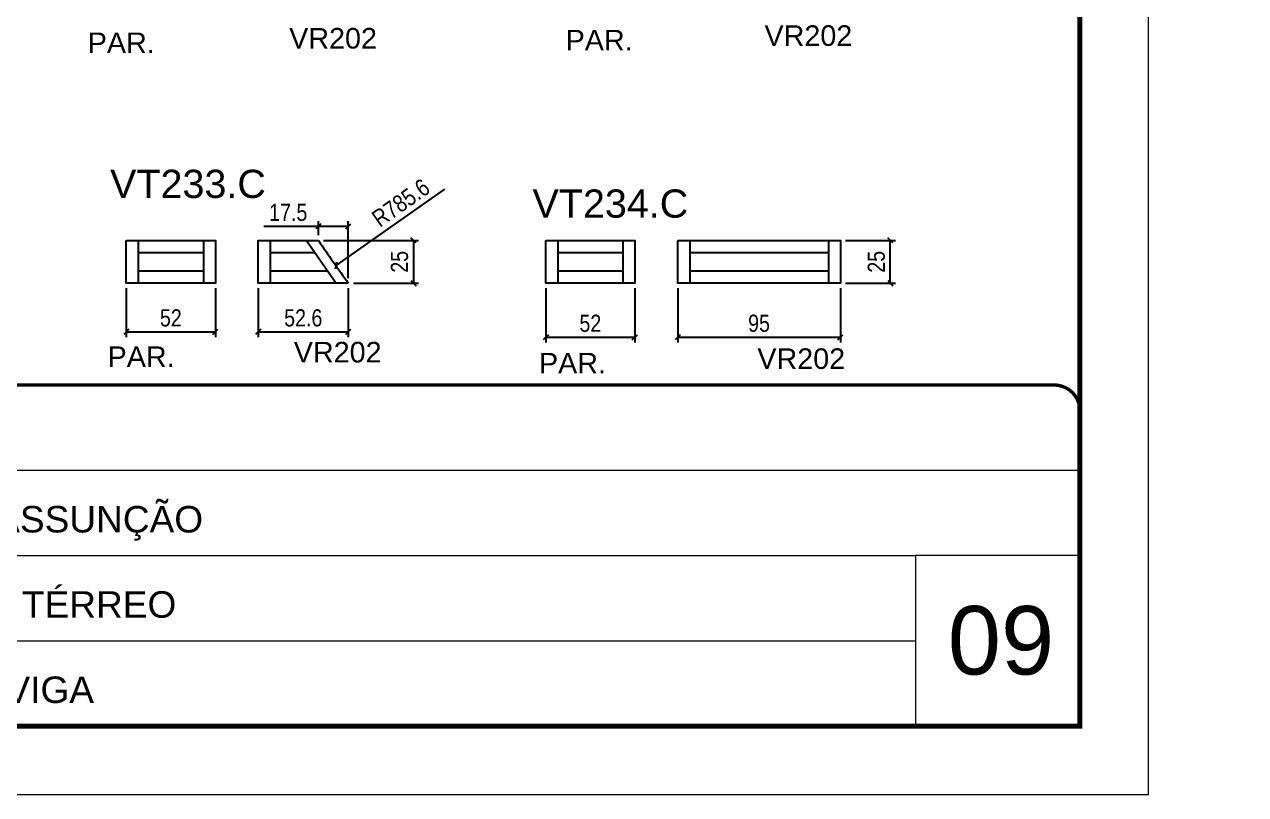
# Model space of a CAD drawing. Extents: x 5442 to 11695, y -218 to 3129.
# Drawn here: x 6271 to 6984, y -218 to 232 of the extents above; entities that cross this region are included whole.
import ezdxf

# ---------------------------------------------------------------- set-up
doc = ezdxf.new("R2010")
doc.units = 0
doc.linetypes.add('CONTINUO', pattern=[0])
doc.linetypes.add('DASHED', pattern=[0.75, 0.5, -0.25])
for name, color, linetype in [('5', 5, 'Continuous'), ('Cotas', 1, 'Continuous'), ('NOMENCLATURA', 7, 'Continuous'), ('Painéis', 200, 'Continuous'), ('SARR_2.2x7', 40, 'Continuous')]:
    doc.layers.add(name, color=color, linetype=linetype)
for name, color, linetype, lineweight in [('CARIMBO', 255, 'Continuous', 9), ('Escoras', 2, 'Continuous', 25), ('Folhas', 255, 'Continuous', 9), ('SARRAFO DE PRESSAO', 251, 'DASHED', 9)]:
    doc.layers.add(name, color=color, linetype=linetype, lineweight=lineweight)
doc.styles.add('ARIAL', font='arial.ttf')
doc.styles.add('COTA TECNICA-50', font='techl___.ttf', dxfattribs={"height": 10})
doc.styles.get("Standard").update_dxf_attribs({"font": 'arial.ttf'})
doc.dimstyles.new('COTA PAINEL-50', dxfattribs={"dimtxt": 10, "dimasz": 3, "dimexe": 3, "dimexo": 3, "dimgap": 3, "dimtad": 1, "dimdec": 1, "dimzin": 12, "dimdsep": 46, "dimtxsty": 'COTA TECNICA-50', "dimblk1": 'OBLIQUE', "dimblk2": 'OBLIQUE', "dimsah": 1, "dimcen": 0.9, "dimclrd": 4, "dimclre": 4, "dimclrt": 240, "dimadec": 1, "dimazin": 3, "dimtfac": 1, "dimtdec": 1, "dimtmove": 0, "dimatfit": 3, "dimfxl": 1, "dimtolj": 1, "dimtzin": 12, "dimarcsym": 0})

# ---------------------------------------------------------------- blocks, each defined once
blk = doc.blocks.new('9999999999')
at = {"color": 30, "linetype": 'CONTINUO'}
for p, q in [((98564.56, 34379.64), (99583.98, 34379.64)), ((98564.56, 34329.83), (99487.98, 34329.83)), ((99583.98, 34329.83), (99487.98, 34329.83)), ((99487.98, 34329.83), (99487.98, 34230.21)), ((98564.56, 34280.02), (99487.98, 34280.02))]:
    blk.add_line(p, q, dxfattribs=at)
at = {"color": 30, "linetype": 'CONTINUO', "const_width": 2}
blk.add_lwpolyline([(99583.98, 34230.21), (99583.98, 34414.45, 0.414214), (99568.98, 34429.45), (98228.98, 34429.45, 0.414214), (98213.98, 34414.45), (98213.98, 34245.21, 0.414214), (98228.98, 34230.21), (99583.98, 34230.21)], format="xyb", dxfattribs=at)
at = {"layer": 'Folhas'}
blk.add_lwpolyline([(98138.98, 34190.21), (99623.98, 34190.21), (99623.98, 35240.21), (98138.98, 35240.21)], close=True, dxfattribs=at)
at = {"layer": 'Folhas', "color": 30, "const_width": 3}
blk.add_lwpolyline([(98213.98, 34230.21), (99583.98, 34230.21), (99583.98, 35200.21), (98213.98, 35200.21)], close=True, dxfattribs=at)
at = {"color": 7, "linetype": 'Continuous', "ltscale": 5, "style": 'ARIAL'}
for s, p in [('HOSPITAL ASSUNÇÃO', (98837.68, 34343.32)), ('TRECHO 3 - TÉRREO', (98837.68, 34293.51)), ('FUNDO DE VIGA', (98837.68, 34243.7))]:
    blk.add_text(s, height=15.4829, dxfattribs=at).set_placement(p)
blk = doc.blocks.new('_Oblique')
at = {"color": 0, "linetype": 'ByBlock', "lineweight": -2}
blk.add_line((-0.5, -0.5), (0.5, 0.5), dxfattribs=at)
blk = doc.blocks.new('*D1393')
at = {"layer": 'Cotas', "color": 4, "linetype": 'ByBlock', "lineweight": -2, "transparency": 16777216}
for p, q in [((6330.07, 77.64), (6330.07, 49.2)), ((6382.07, 77.64), (6382.07, 49.2)), ((6330.07, 52.2), (6382.07, 52.2))]:
    blk.add_line(p, q, dxfattribs=at)
at = {"layer": 'Defpoints', "color": 0, "linetype": 'ByBlock', "transparency": 16777216}
for p in [(6330.07, 80.64), (6382.07, 80.64), (6382.07, 52.2)]:
    blk.add_point(p, dxfattribs=at)
at = {"layer": 'Cotas', "color": 4, "linetype": 'ByBlock', "lineweight": -2, "transparency": 16777216, "xscale": 3, "yscale": 3, "zscale": 3, "rotation": 180}
blk.add_blockref('_Oblique', (6330.07, 52.2), dxfattribs=at)
at = {"layer": 'Cotas', "color": 4, "linetype": 'ByBlock', "lineweight": -2, "transparency": 16777216, "xscale": 3, "yscale": 3, "zscale": 3}
blk.add_blockref('_Oblique', (6382.07, 52.2), dxfattribs=at)
at = {"layer": 'Cotas', "color": 240, "linetype": 'ByBlock', "transparency": 16777216, "insert": (6356.07, 60.31), "char_height": 10, "attachment_point": 5, "style": 'COTA TECNICA-50'}
blk.add_mtext('\\A1;52', dxfattribs=at)
blk = doc.blocks.new('*D1108')
at = {"layer": 'Cotas', "color": 4, "linetype": 'ByBlock', "lineweight": -2, "transparency": 16777216}
for p, q in [((6407.07, 77.64), (6407.07, 49.2)), ((6459.7, 77.64), (6459.7, 49.2)), ((6407.07, 52.2), (6459.7, 52.2))]:
    blk.add_line(p, q, dxfattribs=at)
at = {"layer": 'Defpoints', "color": 0, "linetype": 'ByBlock', "transparency": 16777216}
for p in [(6407.07, 80.64), (6459.7, 80.64), (6459.7, 52.2)]:
    blk.add_point(p, dxfattribs=at)
at = {"layer": 'Cotas', "color": 4, "linetype": 'ByBlock', "lineweight": -2, "transparency": 16777216, "xscale": 3, "yscale": 3, "zscale": 3, "rotation": 180}
blk.add_blockref('_Oblique', (6407.07, 52.2), dxfattribs=at)
at = {"layer": 'Cotas', "color": 4, "linetype": 'ByBlock', "lineweight": -2, "transparency": 16777216, "xscale": 3, "yscale": 3, "zscale": 3}
blk.add_blockref('_Oblique', (6459.7, 52.2), dxfattribs=at)
at = {"layer": 'Cotas', "color": 240, "linetype": 'ByBlock', "transparency": 16777216, "insert": (6433.38, 60.31), "char_height": 10, "attachment_point": 5, "style": 'COTA TECNICA-50'}
blk.add_mtext('\\A1;52.6', dxfattribs=at)
blk = doc.blocks.new('*D1109')
at = {"layer": 'Cotas', "color": 4, "linetype": 'ByBlock', "lineweight": -2, "transparency": 16777216}
for p, q in [((6445.24, 105.64), (6500.73, 105.64)), ((6497.73, 105.64), (6497.73, 80.64)), ((6462.7, 80.64), (6500.73, 80.64))]:
    blk.add_line(p, q, dxfattribs=at)
at = {"layer": 'Defpoints', "color": 0, "linetype": 'ByBlock', "transparency": 16777216}
for p in [(6442.24, 105.64), (6459.7, 80.64), (6497.73, 80.64)]:
    blk.add_point(p, dxfattribs=at)
at = {"layer": 'Cotas', "color": 4, "linetype": 'ByBlock', "lineweight": -2, "transparency": 16777216, "xscale": 3, "yscale": 3, "zscale": 3}
for p, rotation in [((6497.73, 105.64), 90), ((6497.73, 80.64), 270)]:
    blk.add_blockref('_Oblique', p, dxfattribs=dict(at, rotation=rotation))
at = {"layer": 'Cotas', "color": 240, "linetype": 'ByBlock', "transparency": 16777216, "insert": (6489.62, 93.14), "char_height": 10, "attachment_point": 5, "rotation": 90, "style": 'COTA TECNICA-50'}
blk.add_mtext('\\A1;25', dxfattribs=at)
blk = doc.blocks.new('*D1394')
at = {"layer": 'Cotas', "color": 4, "linetype": 'ByBlock', "lineweight": -2, "transparency": 16777216}
for p, q in [((6442.24, 108.64), (6442.24, 116.84)), ((6459.7, 83.64), (6459.7, 116.84)), ((6442.24, 113.84), (6410.38, 113.84)), ((6459.7, 113.84), (6442.24, 113.84))]:
    blk.add_line(p, q, dxfattribs=at)
at = {"layer": 'Defpoints', "color": 0, "linetype": 'ByBlock', "transparency": 16777216}
for p in [(6459.7, 113.84), (6442.24, 105.64), (6459.7, 80.64)]:
    blk.add_point(p, dxfattribs=at)
at = {"layer": 'Cotas', "color": 4, "linetype": 'ByBlock', "lineweight": -2, "transparency": 16777216, "xscale": 3, "yscale": 3, "zscale": 3, "rotation": 180}
blk.add_blockref('_Oblique', (6442.24, 113.84), dxfattribs=at)
at = {"layer": 'Cotas', "color": 4, "linetype": 'ByBlock', "lineweight": -2, "transparency": 16777216, "xscale": 3, "yscale": 3, "zscale": 3}
blk.add_blockref('_Oblique', (6459.7, 113.84), dxfattribs=at)
at = {"layer": 'Cotas', "color": 240, "linetype": 'ByBlock', "transparency": 16777216, "insert": (6424.62, 121.95), "char_height": 10, "attachment_point": 5, "style": 'COTA TECNICA-50'}
blk.add_mtext('\\A1;17.5', dxfattribs=at)
blk = doc.blocks.new('*D1395')
at = {"layer": 'Cotas', "color": 4, "linetype": 'ByBlock', "lineweight": -2, "transparency": 16777216}
for p, q in [((6575.01, 77.64), (6575.01, 46.05)), ((6627.01, 77.64), (6627.01, 46.05)), ((6575.01, 49.05), (6627.01, 49.05))]:
    blk.add_line(p, q, dxfattribs=at)
at = {"layer": 'Defpoints', "color": 0, "linetype": 'ByBlock', "transparency": 16777216}
for p in [(6575.01, 80.64), (6627.01, 80.64), (6627.01, 49.05)]:
    blk.add_point(p, dxfattribs=at)
at = {"layer": 'Cotas', "color": 4, "linetype": 'ByBlock', "lineweight": -2, "transparency": 16777216, "xscale": 3, "yscale": 3, "zscale": 3, "rotation": 180}
blk.add_blockref('_Oblique', (6575.01, 49.05), dxfattribs=at)
at = {"layer": 'Cotas', "color": 4, "linetype": 'ByBlock', "lineweight": -2, "transparency": 16777216, "xscale": 3, "yscale": 3, "zscale": 3}
blk.add_blockref('_Oblique', (6627.01, 49.05), dxfattribs=at)
at = {"layer": 'Cotas', "color": 240, "linetype": 'ByBlock', "transparency": 16777216, "insert": (6601.01, 57.16), "char_height": 10, "attachment_point": 5, "style": 'COTA TECNICA-50'}
blk.add_mtext('\\A1;52', dxfattribs=at)
blk = doc.blocks.new('*D1396')
at = {"layer": 'Cotas', "color": 4, "linetype": 'ByBlock', "lineweight": -2, "transparency": 16777216}
for p, q in [((6652.01, 77.64), (6652.01, 46.05)), ((6747.01, 77.64), (6747.01, 46.05)), ((6652.01, 49.05), (6747.01, 49.05))]:
    blk.add_line(p, q, dxfattribs=at)
at = {"layer": 'Defpoints', "color": 0, "linetype": 'ByBlock', "transparency": 16777216}
for p in [(6652.01, 80.64), (6747.01, 80.64), (6747.01, 49.05)]:
    blk.add_point(p, dxfattribs=at)
at = {"layer": 'Cotas', "color": 4, "linetype": 'ByBlock', "lineweight": -2, "transparency": 16777216, "xscale": 3, "yscale": 3, "zscale": 3, "rotation": 180}
blk.add_blockref('_Oblique', (6652.01, 49.05), dxfattribs=at)
at = {"layer": 'Cotas', "color": 4, "linetype": 'ByBlock', "lineweight": -2, "transparency": 16777216, "xscale": 3, "yscale": 3, "zscale": 3}
blk.add_blockref('_Oblique', (6747.01, 49.05), dxfattribs=at)
at = {"layer": 'Cotas', "color": 240, "linetype": 'ByBlock', "transparency": 16777216, "insert": (6699.51, 57.19), "char_height": 10, "attachment_point": 5, "style": 'COTA TECNICA-50'}
blk.add_mtext('\\A1;95', dxfattribs=at)
blk = doc.blocks.new('*D1397')
at = {"layer": 'Cotas', "color": 4, "linetype": 'ByBlock', "lineweight": -2, "transparency": 16777216}
for p, q in [((6750.01, 105.64), (6779.15, 105.64)), ((6776.15, 80.64), (6776.15, 105.64)), ((6750.01, 80.64), (6779.15, 80.64))]:
    blk.add_line(p, q, dxfattribs=at)
at = {"layer": 'Defpoints', "color": 0, "linetype": 'ByBlock', "transparency": 16777216}
for p in [(6747.01, 105.64), (6776.15, 105.64), (6747.01, 80.64)]:
    blk.add_point(p, dxfattribs=at)
at = {"layer": 'Cotas', "color": 4, "linetype": 'ByBlock', "lineweight": -2, "transparency": 16777216, "xscale": 3, "yscale": 3, "zscale": 3}
for p, rotation in [((6776.15, 105.64), 90), ((6776.15, 80.64), 270)]:
    blk.add_blockref('_Oblique', p, dxfattribs=dict(at, rotation=rotation))
at = {"layer": 'Cotas', "color": 240, "linetype": 'ByBlock', "transparency": 16777216, "insert": (6768.04, 93.14), "char_height": 10, "attachment_point": 5, "rotation": 90, "style": 'COTA TECNICA-50'}
blk.add_mtext('\\A1;25', dxfattribs=at)
blk = doc.blocks.new('*D1372')
at = {"layer": 'Defpoints', "color": 0, "linetype": 'ByBlock', "transparency": 16777216}
for p in [(6853.87, 420.07), (6140.09, 91.87)]:
    blk.add_point(p, dxfattribs=at)
at = {"layer": 'Escoras', "color": 4, "linetype": 'ByBlock', "lineweight": -2, "transparency": 16777216}
blk.add_line((6228.97, 132.74), (6140.09, 91.87), dxfattribs=at)
at = {"layer": 'Escoras', "color": 4, "linetype": 'ByBlock', "lineweight": -2, "transparency": 16777216, "xscale": 3, "yscale": 3, "zscale": 3, "rotation": 204.6931999896605}
blk.add_blockref('_Oblique', (6140.09, 91.87), dxfattribs=at)
at = {"layer": 'Escoras', "color": 240, "linetype": 'ByBlock', "transparency": 16777216, "insert": (6202.51, 129.52), "char_height": 10, "attachment_point": 5, "rotation": 24.6932, "style": 'COTA TECNICA-50'}
blk.add_mtext('\\A1;R785.6', dxfattribs=at)
blk = doc.blocks.new('*D1373')
at = {"layer": 'Defpoints', "color": 0, "linetype": 'ByBlock', "transparency": 16777216}
for p in [(7094.95, 542.86), (6452.35, 90.91)]:
    blk.add_point(p, dxfattribs=at)
at = {"layer": 'Escoras', "color": 4, "linetype": 'ByBlock', "lineweight": -2, "transparency": 16777216}
blk.add_line((6515.8, 135.54), (6452.35, 90.91), dxfattribs=at)
at = {"layer": 'Escoras', "color": 4, "linetype": 'ByBlock', "lineweight": -2, "transparency": 16777216, "xscale": 3, "yscale": 3, "zscale": 3, "rotation": 215.1195541582117}
blk.add_blockref('_Oblique', (6452.35, 90.91), dxfattribs=at)
at = {"layer": 'Escoras', "color": 240, "linetype": 'ByBlock', "transparency": 16777216, "insert": (6490.35, 127.58), "char_height": 10, "attachment_point": 5, "rotation": 35.11955, "style": 'COTA TECNICA-50'}
blk.add_mtext('\\A1;R785.6', dxfattribs=at)

msp = doc.modelspace()

# ---------------------------------------------------------------- linework, layer by layer
at = {"layer": 'Painéis', "linetype": 'Continuous'}
msp.add_line((6382.07, 80.64), (6330.07, 80.64), dxfattribs=at)
for points in [[(6330.07, 105.64), (6382.07, 105.64), (6382.07, 80.64), (6330.07, 80.64)], [(6575.01, 105.64), (6627.01, 105.64), (6627.01, 80.64), (6575.01, 80.64)], [(6652.01, 105.64), (6747.01, 105.64), (6747.01, 80.64), (6652.01, 80.64)]]:
    msp.add_lwpolyline(points, close=True, dxfattribs=at)
msp.add_lwpolyline([(6459.7, 80.64), (6407.07, 80.64), (6407.07, 105.64), (6442.24, 105.64)], dxfattribs=at)
msp.add_arc((7094.95, 542.86), 785.61, 213.81638, 216.04039, dxfattribs=at)
at = {"layer": 'SARR_2.2x7', "linetype": 'Continuous'}
for p, q in [((6337.07, 105.64), (6337.07, 80.64)), ((6375.07, 105.64), (6375.07, 80.64)), ((6414.07, 105.64), (6414.07, 80.64)), ((6435.24, 105.64), (6452.63, 80.64)), ((6582.01, 105.64), (6582.01, 80.64)), ((6620.01, 105.64), (6620.01, 80.64)), ((6659.01, 105.64), (6659.01, 80.64)), ((6740.01, 105.64), (6740.01, 80.64)), ((6337.07, 98.64), (6375.07, 98.64)), ((6414.07, 98.64), (6440.11, 98.64)), ((6582.01, 98.64), (6620.01, 98.64)), ((6659.01, 98.64), (6740.01, 98.64)), ((6375.07, 87.64), (6337.07, 87.64)), ((6447.76, 87.64), (6414.07, 87.64)), ((6620.01, 87.64), (6582.01, 87.64)), ((6740.01, 87.64), (6659.01, 87.64))]:
    msp.add_line(p, q, dxfattribs=at)

# ---------------------------------------------------------------- block references
at = {"layer": 'SARRAFO DE PRESSAO', "color": 6, "linetype": 'ByBlock'}
msp.add_blockref('9999999999', (-92697.12, -34408.31), dxfattribs=at)

# ---------------------------------------------------------------- texts
at = {"layer": '5', "linetype": 'Continuous'}
for s, p in [('VR202', (6425.16, 217.73)), ('PAR.', (6586.6, 216.63)), ('VR202', (6702.71, 219.28)), ('PAR.', (6307.56, 215.08)), ('PAR.', (6319.14, 31.71)), ('VR202', (6427.87, 34.36)), ('PAR.', (6571.03, 27.91)), ('VR202', (6698.53, 30.56))]:
    msp.add_text(s, height=12, rotation=359.99996, dxfattribs=at).set_placement(p)
at = {"layer": 'CARIMBO', "style": 'ARIAL'}
msp.add_text('09', height=40, dxfattribs=at).set_placement((6809.71, -147.96))
at = {"layer": 'NOMENCLATURA', "linetype": 'Continuous'}
for s, p in [('VT233.C', (6320.59, 130.42)), ('VT234.C', (6567.24, 118.89))]:
    msp.add_text(s, height=16.5, dxfattribs=at).set_placement(p)

# ---------------------------------------------------------------- dimensions: what is measured, and where the dimension line sits
at = {"layer": 'Cotas', "linetype": 'ByBlock'}
dim = msp.add_linear_dim(base=(6459.7, 113.84), p1=(6442.24, 105.64), p2=(6459.7, 80.64), dimstyle='COTA PAINEL-50', override={"dimarcsym": 1}, dxfattribs=at)
dim.commit()
dim.dimension.update_dxf_attribs({"geometry": '*D1394', "text_midpoint": (6424.62, 113.84), "dimtype": 160})
for base, p1, p2, picture, middle in [((6497.73, 80.64), (6442.24, 105.64), (6459.7, 80.64), '*D1109', (6489.62, 93.14)), ((6776.15, 105.64), (6747.01, 80.64), (6747.01, 105.64), '*D1397', (6768.04, 93.14))]:
    dim = msp.add_linear_dim(base=base, p1=p1, p2=p2, angle=90, dimstyle='COTA PAINEL-50', override={"dimarcsym": 1}, dxfattribs=at)
    dim.commit()
    dim.dimension.update_dxf_attribs({"geometry": picture, "text_midpoint": middle})
for base, p1, p2, picture, middle in [((6382.07, 52.2), (6330.07, 80.64), (6382.07, 80.64), '*D1393', (6356.07, 60.31)), ((6459.7, 52.2), (6407.07, 80.64), (6459.7, 80.64), '*D1108', (6433.38, 60.31)), ((6627.01, 49.05), (6575.01, 80.64), (6627.01, 80.64), '*D1395', (6601.01, 57.16)), ((6747.01, 49.05), (6652.01, 80.64), (6747.01, 80.64), '*D1396', (6699.51, 57.19))]:
    dim = msp.add_linear_dim(base=base, p1=p1, p2=p2, dimstyle='COTA PAINEL-50', override={"dimarcsym": 1}, dxfattribs=at)
    dim.commit()
    dim.dimension.update_dxf_attribs({"geometry": picture, "text_midpoint": middle})
at = {"layer": 'Escoras', "linetype": 'ByBlock'}
for center, mpoint, picture, middle in [((7094.95, 542.86), (6452.35, 90.91), '*D1373', (6495.03, 120.93)), ((6853.87, 420.07), (6140.09, 91.87), '*D1372', (6205.91, 122.13))]:
    dim = msp.add_radius_dim(center=center, mpoint=mpoint, dimstyle='COTA PAINEL-50', override={"dimarcsym": 1}, dxfattribs=at)
    dim.commit()
    dim.dimension.update_dxf_attribs({"geometry": picture, "text_midpoint": middle, "dimtype": 164})

doc.saveas('drawing.dxf')
